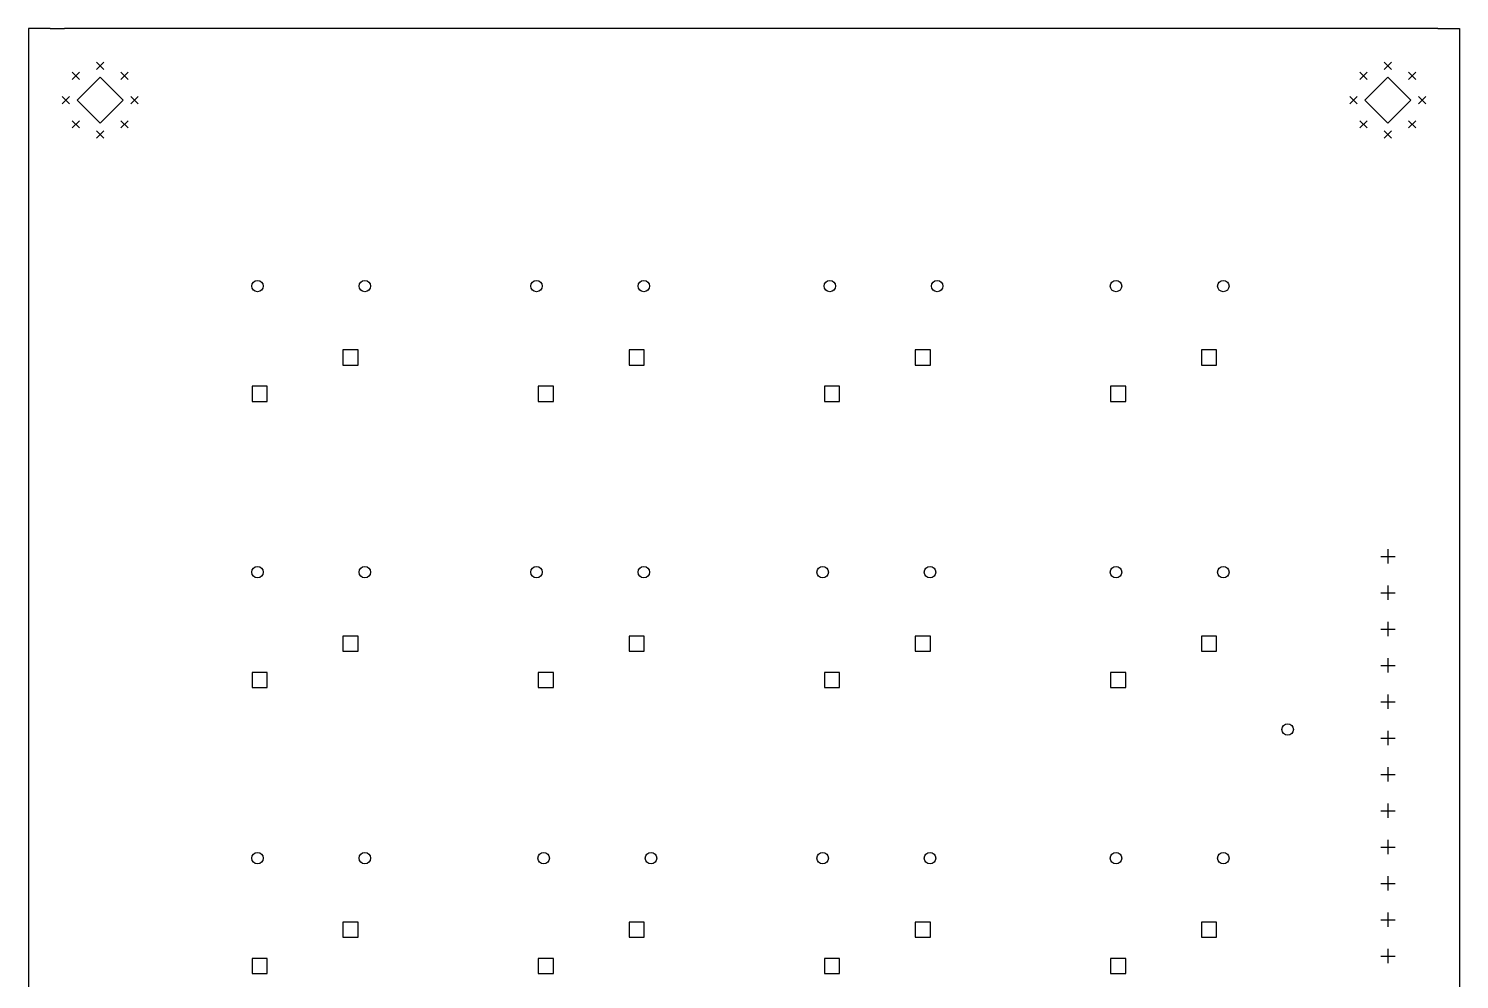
# Model space of a CAD drawing. Extents: x 3.87 to 7.93, y -6.81 to -1.57.
# Drawn here: x 3.996 to 7.933, y -4.192 to -1.575 of the extents above; entities that cross this region are included whole.
import ezdxf

# ---------------------------------------------------------------- set-up
doc = ezdxf.new("R2010")
doc.units = 0
doc.header["$MEASUREMENT"] = 0
doc.layers.add('BLACK', color=7, linetype='CONTINUOUS')

msp = doc.modelspace()

# ---------------------------------------------------------------- linework, layer by layer
at = {"layer": 'BLACK', "linetype": 'CONTINUOUS'}
for p, q in [((3.99606, -1.5748), (3.99606, -5.70866)), ((4.05512, -1.5748), (3.99606, -1.5748)), ((4.05512, -1.5748), (4.09449, -1.5748)), ((7.87402, -1.5748), (4.09449, -1.5748)), ((7.87402, -1.5748), (7.93307, -1.5748)), ((7.93307, -1.5748), (7.93307, -5.70866)), ((4.18307, -1.66732), (4.20276, -1.68701)), ((4.20276, -1.66732), (4.18307, -1.68701)), ((7.72638, -1.66732), (7.74606, -1.68701)), ((7.74606, -1.66732), (7.72638, -1.68701)), ((4.11626, -1.695), (4.13594, -1.71468)), ((4.13594, -1.695), (4.11626, -1.71468)), ((4.19291, -1.70866), (4.12992, -1.77165)), ((4.25591, -1.77165), (4.19291, -1.70866)), ((4.24988, -1.695), (4.26957, -1.71468)), ((4.26957, -1.695), (4.24988, -1.71468)), ((7.65956, -1.695), (7.67925, -1.71468)), ((7.67925, -1.695), (7.65956, -1.71468)), ((7.73622, -1.70866), (7.67323, -1.77165)), ((7.79921, -1.77165), (7.73622, -1.70866)), ((7.79319, -1.695), (7.81288, -1.71468)), ((7.81288, -1.695), (7.79319, -1.71468)), ((4.08858, -1.76181), (4.10827, -1.7815)), ((4.10827, -1.76181), (4.08858, -1.7815)), ((4.12992, -1.77165), (4.19291, -1.83465)), ((4.19291, -1.83465), (4.25591, -1.77165)), ((4.27756, -1.76181), (4.29724, -1.7815)), ((4.29724, -1.76181), (4.27756, -1.7815)), ((7.63189, -1.76181), (7.65157, -1.7815)), ((7.65157, -1.76181), (7.63189, -1.7815)), ((7.67323, -1.77165), (7.73622, -1.83465)), ((7.73622, -1.83465), (7.79921, -1.77165)), ((7.82087, -1.76181), (7.84055, -1.7815)), ((7.84055, -1.76181), (7.82087, -1.7815)), ((4.11626, -1.82862), (4.13594, -1.84831)), ((4.13594, -1.82862), (4.11626, -1.84831)), ((4.24988, -1.82862), (4.26957, -1.84831)), ((4.26957, -1.82862), (4.24988, -1.84831)), ((7.65956, -1.82862), (7.67925, -1.84831)), ((7.67925, -1.82862), (7.65956, -1.84831)), ((7.79319, -1.82862), (7.81288, -1.84831)), ((7.81288, -1.82862), (7.79319, -1.84831)), ((4.18307, -1.8563), (4.20276, -1.87598)), ((4.20276, -1.8563), (4.18307, -1.87598)), ((7.72638, -1.8563), (7.74606, -1.87598)), ((7.74606, -1.8563), (7.72638, -1.87598)), ((4.90277, -2.45944), (4.86101, -2.45944)), ((4.86101, -2.45944), (4.86101, -2.50119)), ((4.90277, -2.50119), (4.90277, -2.45944)), ((5.69017, -2.45944), (5.64841, -2.45944)), ((5.64841, -2.45944), (5.64841, -2.50119)), ((5.69017, -2.50119), (5.69017, -2.45944)), ((6.47757, -2.45944), (6.43581, -2.45944)), ((6.43581, -2.45944), (6.43581, -2.50119)), ((6.47757, -2.50119), (6.47757, -2.45944)), ((7.26497, -2.45944), (7.22322, -2.45944)), ((7.22322, -2.45944), (7.22322, -2.50119)), ((7.26497, -2.50119), (7.26497, -2.45944)), ((4.86101, -2.50119), (4.90277, -2.50119)), ((5.64841, -2.50119), (5.69017, -2.50119)), ((6.43581, -2.50119), (6.47757, -2.50119)), ((7.22322, -2.50119), (7.26497, -2.50119)), ((4.65277, -2.55944), (4.61101, -2.55944)), ((4.61101, -2.55944), (4.61101, -2.60119)), ((4.65277, -2.60119), (4.65277, -2.55944)), ((5.44017, -2.55944), (5.39841, -2.55944)), ((5.39841, -2.55944), (5.39841, -2.60119)), ((5.44017, -2.60119), (5.44017, -2.55944)), ((6.22757, -2.55944), (6.18581, -2.55944)), ((6.18581, -2.55944), (6.18581, -2.60119)), ((6.22757, -2.60119), (6.22757, -2.55944)), ((7.01497, -2.55944), (6.97322, -2.55944)), ((6.97322, -2.55944), (6.97322, -2.60119)), ((7.01497, -2.60119), (7.01497, -2.55944)), ((4.61101, -2.60119), (4.65277, -2.60119)), ((5.39841, -2.60119), (5.44017, -2.60119)), ((6.18581, -2.60119), (6.22757, -2.60119)), ((6.97322, -2.60119), (7.01497, -2.60119)), ((7.71654, -3.02756), (7.75591, -3.02756)), ((7.73622, -3.00787), (7.73622, -3.04724)), ((7.73622, -3.10787), (7.73622, -3.14724)), ((7.71654, -3.12756), (7.75591, -3.12756)), ((7.71654, -3.22756), (7.75591, -3.22756)), ((7.73622, -3.20787), (7.73622, -3.24724)), ((4.90277, -3.24684), (4.86101, -3.24684)), ((4.86101, -3.24684), (4.86101, -3.2886)), ((4.90277, -3.2886), (4.90277, -3.24684)), ((5.69017, -3.24684), (5.64841, -3.24684)), ((5.64841, -3.24684), (5.64841, -3.2886)), ((5.69017, -3.2886), (5.69017, -3.24684)), ((6.47757, -3.24684), (6.43581, -3.24684)), ((6.43581, -3.24684), (6.43581, -3.2886)), ((6.47757, -3.2886), (6.47757, -3.24684)), ((7.26497, -3.24684), (7.22322, -3.24684)), ((7.22322, -3.24684), (7.22322, -3.2886)), ((7.26497, -3.2886), (7.26497, -3.24684)), ((4.86101, -3.2886), (4.90277, -3.2886)), ((5.64841, -3.2886), (5.69017, -3.2886)), ((6.43581, -3.2886), (6.47757, -3.2886)), ((7.22322, -3.2886), (7.26497, -3.2886)), ((7.71654, -3.32756), (7.75591, -3.32756)), ((7.73622, -3.30787), (7.73622, -3.34724)), ((4.65277, -3.34684), (4.61101, -3.34684)), ((4.61101, -3.34684), (4.61101, -3.3886)), ((4.65277, -3.3886), (4.65277, -3.34684)), ((5.44017, -3.34684), (5.39841, -3.34684)), ((5.39841, -3.34684), (5.39841, -3.3886)), ((5.44017, -3.3886), (5.44017, -3.34684)), ((6.22757, -3.34684), (6.18581, -3.34684)), ((6.18581, -3.34684), (6.18581, -3.3886)), ((6.22757, -3.3886), (6.22757, -3.34684)), ((7.01497, -3.34684), (6.97322, -3.34684)), ((6.97322, -3.34684), (6.97322, -3.3886)), ((7.01497, -3.3886), (7.01497, -3.34684)), ((4.61101, -3.3886), (4.65277, -3.3886)), ((5.39841, -3.3886), (5.44017, -3.3886)), ((6.18581, -3.3886), (6.22757, -3.3886)), ((6.97322, -3.3886), (7.01497, -3.3886)), ((7.73622, -3.40787), (7.73622, -3.44724)), ((7.71654, -3.42756), (7.75591, -3.42756)), ((7.71654, -3.52756), (7.75591, -3.52756)), ((7.73622, -3.50787), (7.73622, -3.54724)), ((7.73622, -3.60787), (7.73622, -3.64724)), ((7.71654, -3.62756), (7.75591, -3.62756)), ((7.71654, -3.72756), (7.75591, -3.72756)), ((7.73622, -3.70787), (7.73622, -3.74724)), ((7.73622, -3.80787), (7.73622, -3.84724)), ((7.71654, -3.82756), (7.75591, -3.82756)), ((7.71654, -3.92756), (7.75591, -3.92756)), ((7.73622, -3.90787), (7.73622, -3.94724)), ((7.73622, -4.00787), (7.73622, -4.04724)), ((4.90277, -4.03424), (4.86101, -4.03424)), ((4.86101, -4.03424), (4.86101, -4.076)), ((4.90277, -4.076), (4.90277, -4.03424)), ((5.69017, -4.03424), (5.64841, -4.03424)), ((5.64841, -4.03424), (5.64841, -4.076)), ((5.69017, -4.076), (5.69017, -4.03424)), ((6.47757, -4.03424), (6.43581, -4.03424)), ((6.43581, -4.03424), (6.43581, -4.076)), ((6.47757, -4.076), (6.47757, -4.03424)), ((7.26497, -4.03424), (7.22322, -4.03424)), ((7.22322, -4.03424), (7.22322, -4.076)), ((7.26497, -4.076), (7.26497, -4.03424)), ((7.71654, -4.02756), (7.75591, -4.02756)), ((4.86101, -4.076), (4.90277, -4.076)), ((5.64841, -4.076), (5.69017, -4.076)), ((6.43581, -4.076), (6.47757, -4.076)), ((7.22322, -4.076), (7.26497, -4.076)), ((7.71654, -4.12756), (7.75591, -4.12756)), ((7.73622, -4.10787), (7.73622, -4.14724)), ((4.65277, -4.13424), (4.61101, -4.13424)), ((4.61101, -4.13424), (4.61101, -4.176)), ((4.65277, -4.176), (4.65277, -4.13424)), ((5.44017, -4.13424), (5.39841, -4.13424)), ((5.39841, -4.13424), (5.39841, -4.176)), ((5.44017, -4.176), (5.44017, -4.13424)), ((6.22757, -4.13424), (6.18581, -4.13424)), ((6.18581, -4.13424), (6.18581, -4.176)), ((6.22757, -4.176), (6.22757, -4.13424)), ((7.01497, -4.13424), (6.97322, -4.13424)), ((6.97322, -4.13424), (6.97322, -4.176)), ((7.01497, -4.176), (7.01497, -4.13424)), ((4.61101, -4.176), (4.65277, -4.176)), ((5.39841, -4.176), (5.44017, -4.176)), ((6.18581, -4.176), (6.22757, -4.176)), ((6.97322, -4.176), (7.01497, -4.176))]:
    msp.add_line(p, q, dxfattribs=at)
at = {"layer": 'BLACK'}
for centre in [(4.62598, -2.28346), (4.92126, -2.28346), (5.3937, -2.28346), (5.68898, -2.28346), (6.20079, -2.28346), (6.49606, -2.28346), (6.98819, -2.28346), (7.28346, -2.28346), (4.62598, -3.07087), (4.92126, -3.07087), (5.3937, -3.07087), (5.68898, -3.07087), (6.1811, -3.07087), (6.47638, -3.07087), (6.98819, -3.07087), (7.28346, -3.07087), (7.46063, -3.50394), (4.62598, -3.85827), (4.92126, -3.85827), (5.41339, -3.85827), (5.70866, -3.85827), (6.1811, -3.85827), (6.47638, -3.85827), (6.98819, -3.85827), (7.28346, -3.85827)]:
    msp.add_circle(centre, 0.01575, dxfattribs=at)

doc.saveas('drawing.dxf')
